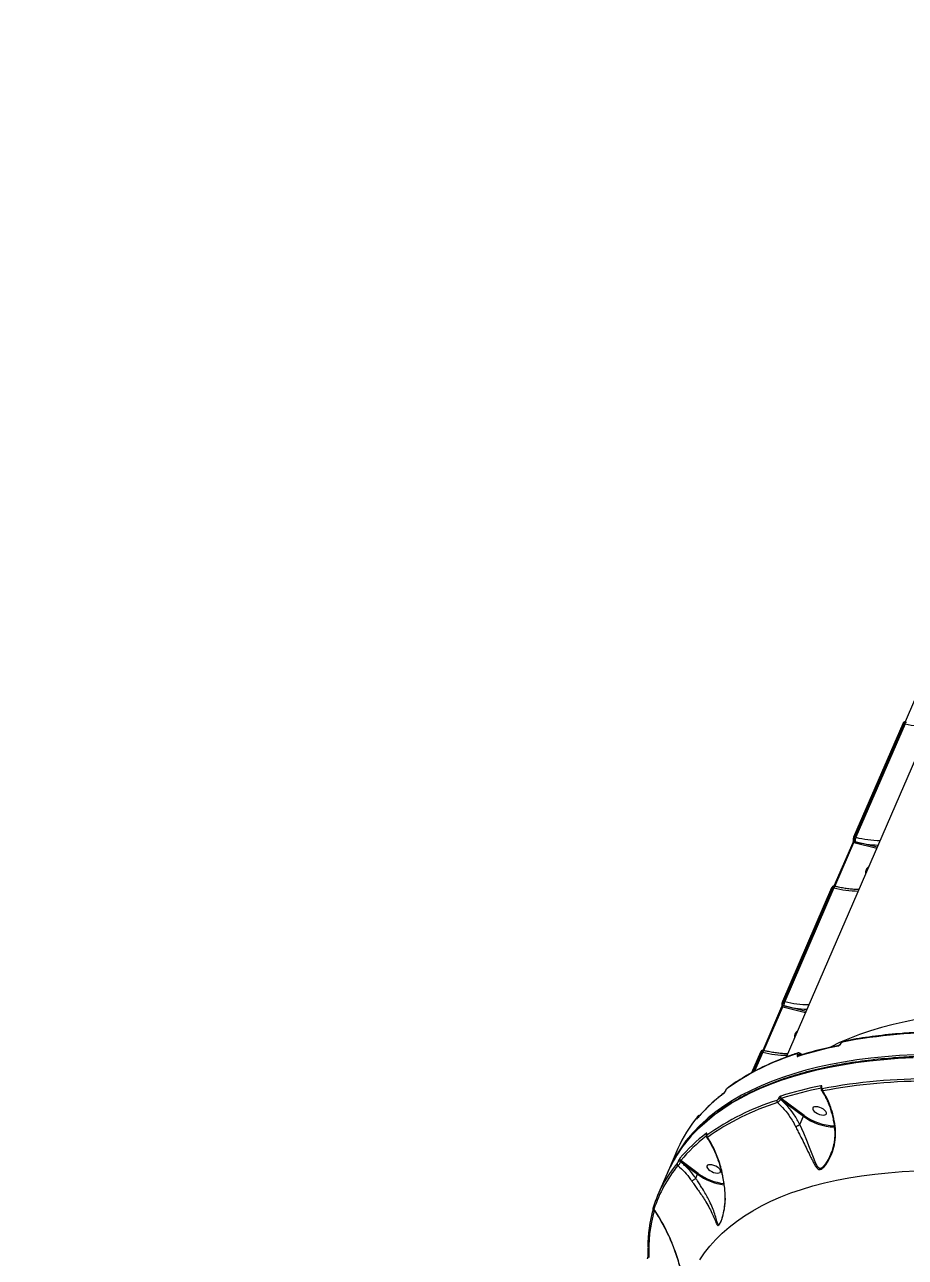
# Model space of a CAD drawing. Header units: millimetres. Extents: x -5238 to 5144, y -3542 to 5092.
# Drawn here: x 1961 to 2492, y 1512 to 2255 of the extents above; entities that cross this region are included whole.
import ezdxf

# ---------------------------------------------------------------- set-up
doc = ezdxf.new("R2010")
doc.units = ezdxf.units.MM
for name, color, linetype in [('DIKOM_ОБЪЕКТ', 7, 'Continuous'), ('DIKOM_РАЗМЕР_ЗОНА', 7, 'Continuous'), ('DIKOM_РАЗМЕР_ОБЪЕКТА', 7, 'Continuous')]:
    doc.layers.add(name, color=color, linetype=linetype)
doc.styles.add('style1', font='arial.ttf', dxfattribs={"width": 0.8})
doc.dimstyles.new('1-50', dxfattribs={"dimtxt": 300, "dimasz": 200, "dimexe": 100, "dimexo": 0, "dimgap": 100, "dimtad": 1, "dimtxsty": 'style1', "dimcen": 200, "dimclrd": 7, "dimclre": 7, "dimclrt": 7, "dimadec": 1, "dimazin": 2, "dimtfac": 1, "dimtmove": 0, "dimatfit": 2, "dimfxl": 0, "dimlwd": 25, "dimlwe": 18, "dimarcsym": 0})

# ---------------------------------------------------------------- blocks, each defined once
blk = doc.blocks.new('*D0')
at = {"layer": 'Defpoints', "color": 0, "transparency": 16777216}
for p in [(2469.51, 3229.24), (-4251.52, -643.28), (-419.57, -643.28)]:
    blk.add_point(p, dxfattribs=at)
at = {"layer": 'DIKOM_РАЗМЕР_ОБЪЕКТА', "color": 7, "lineweight": 18, "transparency": 16777216}
for p, q in [((2469.51, 3229.24), (-4351.52, 3229.24)), ((-419.57, -643.28), (-4351.52, -643.28))]:
    blk.add_line(p, q, dxfattribs=at)
at = {"layer": 'DIKOM_РАЗМЕР_ОБЪЕКТА', "color": 7, "lineweight": 25, "transparency": 16777216}
blk.add_line((-4251.52, 3029.24), (-4251.52, -443.28), dxfattribs=at)
at = {"layer": 'DIKOM_РАЗМЕР_ОБЪЕКТА', "color": 7, "transparency": 16777216}
for points in [[(-4284.86, 3029.24), (-4218.19, 3029.24), (-4251.52, 3229.24)], [(-4284.86, -443.28), (-4218.19, -443.28), (-4251.52, -643.28)]]:
    blk.add_solid(points, dxfattribs=at)
at = {"layer": 'DIKOM_РАЗМЕР_ОБЪЕКТА', "color": 7, "transparency": 16777216, "insert": (-4504.8, 1292.98), "char_height": 300, "attachment_point": 5, "rotation": 90, "style": 'style1'}
blk.add_mtext('3900', dxfattribs=at)
blk = doc.blocks.new('*D1')
at = {"layer": 'Defpoints', "color": 0, "transparency": 16777216}
for p in [(-4787.63, 5091.56), (3144.22, 5091.56), (-2554.16, -2403.28)]:
    blk.add_point(p, dxfattribs=at)
at = {"layer": 'DIKOM_РАЗМЕР_ЗОНА', "color": 7, "lineweight": 18, "transparency": 16777216}
for p, q in [((3144.22, 5091.56), (-4887.63, 5091.56)), ((-2554.16, -2403.28), (-4887.63, -2403.28))]:
    blk.add_line(p, q, dxfattribs=at)
at = {"layer": 'DIKOM_РАЗМЕР_ЗОНА', "color": 7, "lineweight": 25, "transparency": 16777216}
blk.add_line((-4787.63, -2203.28), (-4787.63, 4891.56), dxfattribs=at)
at = {"layer": 'DIKOM_РАЗМЕР_ЗОНА', "color": 7, "transparency": 16777216}
for points in [[(-4820.97, 4891.56), (-4754.3, 4891.56), (-4787.63, 5091.56)], [(-4820.97, -2203.28), (-4754.3, -2203.28), (-4787.63, -2403.28)]]:
    blk.add_solid(points, dxfattribs=at)
at = {"layer": 'DIKOM_РАЗМЕР_ЗОНА', "color": 7, "transparency": 16777216, "insert": (-5040.81, 1344.14), "char_height": 300, "attachment_point": 5, "rotation": 90, "style": 'style1'}
blk.add_mtext('7500', dxfattribs=at)
blk = doc.blocks.new('*D2')
at = {"layer": 'Defpoints', "color": 0, "transparency": 16777216}
for p in [(5144.22, 2720.02), (-4054.16, -903.28), (5144.22, -3441.88)]:
    blk.add_point(p, dxfattribs=at)
at = {"layer": 'DIKOM_РАЗМЕР_ЗОНА', "color": 7, "lineweight": 18, "transparency": 16777216}
for p, q in [((5144.22, 2720.02), (5144.22, -3541.88)), ((-4054.16, -903.28), (-4054.16, -3541.88))]:
    blk.add_line(p, q, dxfattribs=at)
at = {"layer": 'DIKOM_РАЗМЕР_ЗОНА', "color": 7, "lineweight": 25, "transparency": 16777216}
blk.add_line((-3854.16, -3441.88), (4944.22, -3441.88), dxfattribs=at)
at = {"layer": 'DIKOM_РАЗМЕР_ЗОНА', "color": 7, "transparency": 16777216}
for points in [[(-3854.16, -3408.54), (-3854.16, -3475.21), (-4054.16, -3441.88)], [(4944.22, -3408.54), (4944.22, -3475.21), (5144.22, -3441.88)]]:
    blk.add_solid(points, dxfattribs=at)
at = {"layer": 'DIKOM_РАЗМЕР_ЗОНА', "color": 7, "transparency": 16777216, "insert": (545.03, -3188.7), "char_height": 300, "attachment_point": 5, "style": 'style1'}
blk.add_mtext('9200', dxfattribs=at)
blk = doc.blocks.new('*D3')
at = {"layer": 'Defpoints', "color": 0, "transparency": 16777216}
for p in [(3889.93, 2956), (-2405.68, -161.05), (3889.93, -2949.28)]:
    blk.add_point(p, dxfattribs=at)
at = {"layer": 'DIKOM_РАЗМЕР_ОБЪЕКТА', "color": 7, "lineweight": 18, "transparency": 16777216}
for p, q in [((3889.93, 2956), (3889.93, -3049.28)), ((-2405.68, -161.05), (-2405.68, -3049.28))]:
    blk.add_line(p, q, dxfattribs=at)
at = {"layer": 'DIKOM_РАЗМЕР_ОБЪЕКТА', "color": 7, "lineweight": 25, "transparency": 16777216}
blk.add_line((-2205.68, -2949.28), (3689.93, -2949.28), dxfattribs=at)
at = {"layer": 'DIKOM_РАЗМЕР_ОБЪЕКТА', "color": 7, "transparency": 16777216}
for points in [[(-2205.68, -2915.95), (-2205.68, -2982.61), (-2405.68, -2949.28)], [(3689.93, -2915.95), (3689.93, -2982.61), (3889.93, -2949.28)]]:
    blk.add_solid(points, dxfattribs=at)
at = {"layer": 'DIKOM_РАЗМЕР_ОБЪЕКТА', "color": 7, "transparency": 16777216, "insert": (742.13, -2696.01), "char_height": 300, "attachment_point": 5, "style": 'style1'}
blk.add_mtext('6300', dxfattribs=at)

msp = doc.modelspace()

# ---------------------------------------------------------------- linework, layer by layer
at = {"layer": 'DIKOM_ОБЪЕКТ', "color": 7, "linetype": 'Continuous', "lineweight": 15}
for p, q in [((2536.179, 1901.288), (2419.728, 1632.396)), ((2502.713, 1860.724), (2491.39, 1834.577)), ((2490.043, 1833.524), (2460.377, 1765.024)), ((2461.124, 1765.144), (2490.79, 1833.645)), ((2491.396, 1833.496), (2461.73, 1764.995)), ((2490.79, 1833.645), (2491.396, 1833.496)), ((2461.356, 1762.309), (2460.714, 1762.467)), ((2461.73, 1764.995), (2461.124, 1765.144)), ((2474.585, 1759.065), (2461.356, 1762.309)), ((2459.823, 1761.687), (2448.499, 1735.54)), ((2449.138, 1735.411), (2460.57, 1761.807)), ((2460.57, 1761.807), (2474.313, 1758.437)), ((2447.152, 1734.487), (2417.486, 1665.987)), ((2418.234, 1666.107), (2447.9, 1734.608)), ((2448.506, 1734.459), (2418.839, 1665.959)), ((2447.9, 1734.608), (2448.506, 1734.459)), ((2449.323, 1735.366), (2448.697, 1735.52)), ((2418.839, 1665.959), (2418.234, 1666.107)), ((2416.932, 1662.65), (2405.608, 1636.503)), ((2406.248, 1636.374), (2417.679, 1662.771)), ((2417.679, 1662.771), (2431.423, 1659.4)), ((2418.465, 1663.273), (2417.823, 1663.43)), ((2431.695, 1660.028), (2418.465, 1663.273)), ((2406.432, 1636.329), (2405.806, 1636.483)), ((2452.418, 1640.434), (2452.39, 1640.368)), ((2452.624, 1640.521), (2452.653, 1640.587)), ((2404.262, 1635.451), (2398.85, 1622.956)), ((2399.771, 1623.476), (2405.009, 1635.571)), ((2405.615, 1635.423), (2400.632, 1623.917)), ((2405.009, 1635.571), (2405.615, 1635.423)), ((2426.478, 1633.809), (2426.459, 1633.763)), ((2427.789, 1633.396), (2427.809, 1633.442)), ((2429.389, 1633.876), (2427.794, 1634.826)), ((2440.952, 1613.958), (2440.924, 1613.892)), ((2441.159, 1614.045), (2441.187, 1614.111)), ((2383.171, 1612.178), (2383.134, 1612.093)), ((2383.203, 1612.178), (2383.24, 1612.264)), ((2415.021, 1607.354), (2415.001, 1607.308)), ((2416.332, 1606.941), (2416.351, 1606.986)), ((2416.351, 1606.986), (2430.142, 1596.765)), ((2430.612, 1597.263), (2416.792, 1607.505)), ((2366.122, 1596.021), (2366.11, 1595.994)), ((2427.957, 1591.719), (2430.142, 1596.765)), ((2371.697, 1585.683), (2371.66, 1585.598)), ((2371.729, 1585.683), (2371.766, 1585.769)), ((2354.412, 1577.198), (2348.672, 1563.943)), ((2354.673, 1569.584), (2354.661, 1569.557)), ((2356.138, 1569.277), (2356.15, 1569.304)), ((2356.15, 1569.304), (2366.266, 1561.768)), ((2366.737, 1562.264), (2356.204, 1570.111)), ((2347.957, 1562.293), (2342.217, 1549.039)), ((2365.21, 1559.329), (2366.266, 1561.768)), ((2365.206, 1559.323), (2365.21, 1559.329)), ((2380.327, 1533.42), (2380.254, 1533.27))]:
    msp.add_line(p, q, dxfattribs=at)
at = {"layer": 'DIKOM_ОБЪЕКТ', "color": 7, "linetype": 'Continuous', "lineweight": 15, "flags": 128}
for points in [[(2490.79, 1833.645), (2490.619, 1833.678), (2490.46, 1833.691), (2490.319, 1833.684), (2490.202, 1833.656), (2490.112, 1833.609), (2490.053, 1833.545), (2490.043, 1833.524)], [(2491.396, 1833.496), (2491.542, 1833.798), (2491.696, 1834.049), (2491.851, 1834.238), (2492.001, 1834.36), (2492.142, 1834.408), (2492.212, 1834.403)], [(2461.124, 1765.144), (2460.953, 1765.177), (2460.794, 1765.191), (2460.653, 1765.183), (2460.536, 1765.156), (2460.446, 1765.109), (2460.387, 1765.044), (2460.376, 1765.021)], [(2460.57, 1761.807), (2460.398, 1761.841), (2460.239, 1761.854), (2460.097, 1761.846), (2459.98, 1761.819), (2459.89, 1761.771), (2459.832, 1761.706), (2459.823, 1761.687)], [(2447.9, 1734.608), (2447.728, 1734.641), (2447.569, 1734.654), (2447.428, 1734.647), (2447.311, 1734.62), (2447.221, 1734.573), (2447.163, 1734.508), (2447.152, 1734.487)], [(2448.506, 1734.459), (2448.651, 1734.761), (2448.805, 1735.012), (2448.96, 1735.202), (2449.111, 1735.323), (2449.251, 1735.371), (2449.322, 1735.366)], [(2418.234, 1666.107), (2418.062, 1666.141), (2417.903, 1666.154), (2417.762, 1666.147), (2417.645, 1666.119), (2417.555, 1666.072), (2417.497, 1666.008), (2417.485, 1665.984)], [(2417.679, 1662.771), (2417.507, 1662.804), (2417.348, 1662.817), (2417.207, 1662.81), (2417.089, 1662.782), (2417, 1662.734), (2416.941, 1662.669), (2416.932, 1662.65)], [(2498.889, 1655.23), (2491.415, 1653.793), (2484.186, 1652.162), (2477.208, 1650.336), (2470.489, 1648.318), (2464.033, 1646.111), (2457.848, 1643.716), (2451.939, 1641.134), (2446.504, 1638.47)], [(2405.615, 1635.423), (2405.761, 1635.725), (2405.914, 1635.975), (2406.069, 1636.165), (2406.22, 1636.286), (2406.361, 1636.335), (2406.431, 1636.33)], [(2366.827, 1589.353), (2367.719, 1590.213), (2371.994, 1594.056), (2376.573, 1597.731), (2381.453, 1601.235), (2386.63, 1604.566), (2392.098, 1607.721), (2397.853, 1610.697), (2403.892, 1613.492), (2410.207, 1616.103), (2416.795, 1618.528), (2423.65, 1620.766), (2430.765, 1622.813), (2438.136, 1624.669), (2445.755, 1626.331), (2453.616, 1627.8), (2461.713, 1629.072), (2470.038, 1630.148), (2478.586, 1631.026), (2487.348, 1631.705), (2496.317, 1632.185)], [(2497.032, 1633.836), (2488.062, 1633.356), (2479.3, 1632.676), (2470.753, 1631.798), (2462.427, 1630.723), (2454.331, 1629.45), (2446.469, 1627.982), (2438.85, 1626.319), (2431.48, 1624.463), (2424.365, 1622.416), (2417.51, 1620.179), (2410.922, 1617.754), (2404.607, 1615.143), (2398.568, 1612.348), (2392.813, 1609.372), (2387.344, 1606.217), (2382.168, 1602.886), (2377.288, 1599.381), (2372.709, 1595.706), (2368.434, 1591.864), (2368.054, 1591.5)], [(2405.009, 1635.571), (2404.837, 1635.605), (2404.678, 1635.618), (2404.538, 1635.611), (2404.42, 1635.583), (2404.331, 1635.536), (2404.272, 1635.471), (2404.262, 1635.451)], [(2436.702, 1599.703), (2437.601, 1599.003), (2438.685, 1598.384), (2439.868, 1597.894), (2441.053, 1597.574), (2442.145, 1597.45), (2443.054, 1597.532), (2443.708, 1597.813), (2444.053, 1598.271), (2444.062, 1598.867), (2443.733, 1599.555), (2443.093, 1600.278), (2442.195, 1600.978), (2441.11, 1601.597), (2439.927, 1602.087), (2438.742, 1602.406), (2437.65, 1602.53), (2436.741, 1602.449), (2436.087, 1602.168), (2435.742, 1601.71), (2435.734, 1601.113), (2436.063, 1600.426), (2436.702, 1599.703)], [(2366.159, 1595.512), (2366.125, 1595.469), (2366.038, 1595.316)], [(2446.121, 1572.954), (2445.636, 1571.755), (2443.496, 1567.978), (2441.881, 1566.015), (2440.911, 1565.321), (2440.019, 1565.166), (2440.009, 1565.168), (2439.764, 1565.235), (2438.78, 1566.078), (2437.631, 1568.22), (2435.821, 1572.777), (2433.86, 1577.931), (2432.151, 1582.107), (2430.278, 1586.461), (2429.119, 1589.083), (2427.954, 1591.712), (2427.953, 1591.715), (2427.953, 1591.715)], [(2367.672, 1510.062), (2370.564, 1514.341), (2373.775, 1518.467), (2377.302, 1522.434), (2381.141, 1526.239), (2385.289, 1529.878), (2389.741, 1533.349), (2394.494, 1536.648), (2399.544, 1539.771), (2404.885, 1542.717), (2410.513, 1545.481), (2416.423, 1548.063), (2422.608, 1550.458), (2429.063, 1552.666), (2435.783, 1554.683), (2442.761, 1556.509), (2449.99, 1558.141), (2457.463, 1559.577), (2465.175, 1560.818), (2473.117, 1561.86), (2481.282, 1562.704), (2489.663, 1563.349), (2498.251, 1563.793)], [(2372.826, 1564.705), (2373.724, 1564.006), (2374.809, 1563.386), (2375.992, 1562.896), (2377.177, 1562.577), (2378.269, 1562.453), (2379.178, 1562.534), (2379.832, 1562.816), (2380.177, 1563.273), (2380.185, 1563.87), (2379.856, 1564.557), (2379.217, 1565.28), (2378.318, 1565.98), (2377.234, 1566.6), (2376.051, 1567.089), (2374.866, 1567.409), (2373.774, 1567.533), (2372.864, 1567.451), (2372.211, 1567.17), (2371.866, 1566.713), (2371.857, 1566.116), (2372.186, 1565.428), (2372.826, 1564.705)]]:
    msp.add_lwpolyline(points, dxfattribs=at)
at = {"layer": 'DIKOM_ОБЪЕКТ', "color": 7, "linetype": 'Continuous', "lineweight": 15}
for centre, radius, start, end in [((2506.137, 1890.635), 59.01, 255.534335, 269.87636), ((2460.894, 1763.27), 0.824, 196.768429, 257.359315), ((2465.853, 1763.052), 4.559, 154.760333, 189.374068), ((2477.125, 1823.871), 63.549, 255.632262, 268.212414), ((2476.471, 1822.135), 59.01, 255.534335, 269.87636), ((2471.035, 1743.994), 3.401, 155.685242, 193.135126), ((2472.077, 1743.527), 4.542, 125.09334, 155.735628), ((2463.243, 1791.575), 58.986, 255.531381, 269.879314), ((2422.963, 1664.015), 4.559, 154.763571, 189.375819), ((2433.58, 1723.098), 59.01, 255.534337, 269.876476), ((2418.002, 1664.233), 0.822, 196.728119, 257.423702), ((2434.238, 1724.86), 63.575, 255.634818, 268.209858), ((2428.075, 1644.964), 3.335, 155.306845, 193.51975), ((2429.099, 1644.562), 4.433, 124.704765, 156.119817), ((2517.583, 1300.111), 347.348, 89.677249, 100.604905), ((2496.244, 1414.096), 229.473, 101.349348, 107.622774), ((2451.735, 1638.837), 0.694, 103.075594, 159.3669), ((2452.65, 1640.226), 0.296, 94.854604, 151.281049), ((2452.679, 1640.29), 0.298, 94.97566, 150.296086), ((2454.308, 1641.282), 0.693, 103.396093, 159.417919), ((2470.572, 1492.738), 148.478, 107.359017, 125.644201), ((2420.356, 1692.562), 59.01, 255.534335, 269.87636), ((2426.948, 1634.183), 0.728, 109.11817, 158.182486), ((2426.699, 1632.039), 1.741, 51.216575, 97.925941), ((2426.718, 1632.084), 1.741, 51.216893, 97.906541), ((2427.445, 1632.531), 0.725, 108.922668, 158.284526), ((2384.763, 1613.094), 0.778, 126.657625, 156.956252), ((2485.879, 1390.162), 229.473, 101.349348, 107.622774), ((2486.081, 1389.388), 228.858, 101.348304, 107.623587), ((2441.87, 1614.69), 1.237, 158.292654, 220.119651), ((2441.183, 1613.75), 0.296, 94.745079, 150.725373), ((2441.211, 1613.817), 0.295, 94.715736, 151.639723), ((2505.386, 1271.961), 347.338, 89.676878, 100.604846), ((2505.52, 1271.385), 346.567, 89.676991, 100.605096), ((2441.153, 1532.006), 98.236, 127.065088, 139.873987), ((2458.378, 1464.578), 148.479, 107.359207, 125.644139), ((2382.664, 1610.086), 0.784, 126.885647, 156.868015), ((2383.332, 1612.003), 0.218, 126.180089, 155.69197), ((2383.365, 1612.092), 0.212, 125.829785, 155.740552), ((2415.167, 1605.87), 1.17, 158.742156, 229.822514), ((2415.241, 1605.584), 1.741, 51.215071, 97.927445), ((2415.261, 1605.629), 1.741, 51.215387, 97.908048), ((2417.494, 1608.44), 1.169, 158.621767, 233.046059), ((2442.607, 1612.907), 1.232, 158.114557, 225.192019), ((2458.619, 1463.564), 148.161, 107.359718, 125.643478), ((2426.114, 1530.078), 84.52, 133.388375, 156.990275), ((2430.123, 1544.252), 82.569, 140.7592, 156.483381), ((2366.493, 1595.485), 0.637, 75.392108, 126.986023), ((2366.507, 1595.507), 0.643, 74.825853, 126.867416), ((2449.619, 1622.667), 32.407, 233.059179, 268.674159), ((2449.606, 1622.676), 31.727, 233.225882, 268.382614), ((2426.069, 1527.931), 85.336, 133.965197, 156.255384), ((2430.807, 1508.052), 98.264, 127.066922, 139.872153), ((2430.962, 1507.117), 97.76, 127.500239, 139.881272), ((2372.503, 1586.089), 0.997, 158.15988, 211.291043), ((2371.848, 1585.516), 0.206, 125.373364, 156.414822), ((2371.893, 1585.594), 0.216, 126.067352, 155.563901), ((2372.849, 1584.868), 1.064, 159.566124, 237.693397), ((2355.185, 1568.284), 1.377, 46.169325, 112.375963), ((2355.197, 1568.311), 1.377, 46.167257, 112.37803), ((2356.626, 1571.034), 1.015, 159.920238, 245.379004), ((2417.234, 1516.543), 81.746, 140.696599, 162.003342), ((2417.564, 1515.423), 81.568, 140.69697, 162.003049), ((2354.921, 1567.975), 1.004, 159.699923, 241.838579), ((2386.723, 1589.81), 34.711, 233.88894, 262.558714), ((2386.58, 1589.474), 33.677, 233.897588, 262.466318), ((2424.895, 1517.288), 88.607, 164.690833, 179.694167), ((2426.389, 1515.913), 89.545, 164.500475, 182.731732), ((2340.352, 1541.474), 0.924, 159.313355, 246.781919), ((2337.188, 1512.498), 0.887, 184.439779, 254.142828)]:
    msp.add_arc(centre, radius, start, end, dxfattribs=at)
for points, knots in [([(2491.584, 1834.539), (2491.539, 1834.555), (2491.37, 1834.615), (2491.066, 1834.571), (2490.742, 1834.44), (2490.473, 1834.222), (2490.237, 1833.934), (2490.116, 1833.661), (2490.05, 1833.512)], [0, 0, 0, 0, 0.0669545, 0.2507204, 0.4117355, 0.5684696, 0.7642823, 1, 1, 1, 1]), ([(2490.79, 1833.645), (2490.844, 1833.761), (2490.981, 1834.056), (2491.216, 1834.389), (2491.439, 1834.578), (2491.543, 1834.542), (2491.581, 1834.529)], [0, 0, 0, 0, 0.2026988, 0.5120133, 0.821529, 1, 1, 1, 1]), ([(2460.103, 1763.044), (2460.103, 1763.039), (2460.105, 1763.029), (2460.11, 1762.938), (2460.104, 1762.772), (2460.071, 1762.517), (2460, 1762.195), (2459.91, 1761.895), (2459.846, 1761.747), (2459.822, 1761.693)], [0, 0, 0, 0, 0.0869663, 0.1928353, 0.320139, 0.4883516, 0.6759605, 0.8805068, 1, 1, 1, 1]), ([(2460.379, 1765.019), (2460.363, 1764.985), (2460.269, 1764.783), (2460.136, 1764.334), (2460.041, 1763.692), (2460.014, 1763.269), (2460.106, 1763.046), (2460.111, 1763.033)], [0, 0, 0, 0, 0.0568156, 0.333786, 0.6279712, 0.978817, 1, 1, 1, 1]), ([(2460.57, 1761.807), (2460.59, 1761.856), (2460.629, 1761.955), (2460.676, 1762.121), (2460.708, 1762.277), (2460.719, 1762.396), (2460.715, 1762.446), (2460.714, 1762.467)], [0, 0, 0, 0, 0.2139328, 0.4282475, 0.6429298, 0.8580012, 1, 1, 1, 1]), ([(2460.714, 1762.467), (2460.695, 1762.551), (2460.647, 1762.762), (2460.647, 1763.249), (2460.732, 1763.883), (2460.893, 1764.554), (2461.047, 1764.947), (2461.124, 1765.144)], [0, 0, 0, 0, 0.1417238, 0.3564487, 0.5709754, 0.785498, 1, 1, 1, 1]), ([(2448.694, 1735.502), (2448.648, 1735.518), (2448.479, 1735.578), (2448.176, 1735.535), (2447.851, 1735.403), (2447.582, 1735.186), (2447.347, 1734.898), (2447.226, 1734.624), (2447.16, 1734.475)], [0, 0, 0, 0, 0.0669506, 0.2507504, 0.4118041, 0.568479, 0.7642071, 1, 1, 1, 1]), ([(2447.9, 1734.608), (2447.954, 1734.724), (2448.09, 1735.019), (2448.325, 1735.352), (2448.548, 1735.541), (2448.652, 1735.505), (2448.69, 1735.492)], [0, 0, 0, 0, 0.2027206, 0.5120359, 0.8215539, 1, 1, 1, 1]), ([(2463.496, 1733.46), (2463.407, 1733.459), (2462.433, 1733.45), (2460.457, 1733.545), (2457.52, 1733.818), (2454.442, 1734.273), (2451.694, 1734.803), (2449.968, 1735.213), (2449.323, 1735.366)], [0, 0, 0, 0, 0.0214319, 0.2333864, 0.4458966, 0.6589843, 0.8725588, 1, 1, 1, 1]), ([(2417.489, 1665.982), (2417.473, 1665.948), (2417.378, 1665.746), (2417.245, 1665.298), (2417.15, 1664.655), (2417.124, 1664.233), (2417.215, 1664.009), (2417.22, 1663.996)], [0, 0, 0, 0, 0.0568282, 0.3338061, 0.6278876, 0.9787361, 1, 1, 1, 1]), ([(2417.823, 1663.43), (2417.804, 1663.514), (2417.756, 1663.725), (2417.756, 1664.212), (2417.841, 1664.846), (2418.003, 1665.517), (2418.157, 1665.911), (2418.234, 1666.107)], [0, 0, 0, 0, 0.1416892, 0.3564247, 0.5709574, 0.7854997, 1, 1, 1, 1]), ([(2417.212, 1664.007), (2417.213, 1664.003), (2417.215, 1663.993), (2417.22, 1663.901), (2417.213, 1663.736), (2417.18, 1663.481), (2417.109, 1663.158), (2417.019, 1662.859), (2416.955, 1662.711), (2416.932, 1662.656)], [0, 0, 0, 0, 0.0869989, 0.1928683, 0.3201488, 0.4883525, 0.6759601, 0.8805246, 1, 1, 1, 1]), ([(2417.679, 1662.771), (2417.699, 1662.82), (2417.738, 1662.918), (2417.785, 1663.084), (2417.817, 1663.24), (2417.829, 1663.359), (2417.825, 1663.41), (2417.823, 1663.43)], [0, 0, 0, 0, 0.2139088, 0.4282025, 0.6428607, 0.8579079, 1, 1, 1, 1]), ([(2520.062, 1647.888), (2518.504, 1647.88), (2513.983, 1647.856), (2506.628, 1647.681), (2498.061, 1647.303), (2489.676, 1646.744), (2481.479, 1646.007), (2473.475, 1645.093), (2465.674, 1643.999), (2459.252, 1642.934), (2455.464, 1642.208), (2454.147, 1641.956)], [0, 0, 0, 0, 0.0652739, 0.1893417, 0.3134163, 0.4374963, 0.5615843, 0.6856772, 0.8097759, 0.9338803, 1, 1, 1, 1]), ([(2405.803, 1636.465), (2405.758, 1636.482), (2405.589, 1636.542), (2405.285, 1636.498), (2404.96, 1636.366), (2404.691, 1636.149), (2404.456, 1635.861), (2404.335, 1635.588), (2404.269, 1635.439)], [0, 0, 0, 0, 0.0669497, 0.2506953, 0.411785, 0.5683982, 0.7642101, 1, 1, 1, 1]), ([(2405.009, 1635.571), (2405.063, 1635.688), (2405.2, 1635.982), (2405.435, 1636.316), (2405.657, 1636.505), (2405.761, 1636.469), (2405.8, 1636.456)], [0, 0, 0, 0, 0.202685, 0.512041, 0.8215358, 1, 1, 1, 1]), ([(2420.605, 1634.423), (2420.516, 1634.422), (2419.542, 1634.413), (2417.566, 1634.509), (2414.629, 1634.782), (2411.551, 1635.237), (2408.803, 1635.767), (2407.077, 1636.176), (2406.432, 1636.329)], [0, 0, 0, 0, 0.0214372, 0.233391, 0.4458985, 0.6589855, 0.8725593, 1, 1, 1, 1]), ([(2451.572, 1639.512), (2450.292, 1639.246), (2446.581, 1638.475), (2440.606, 1637.062), (2433.745, 1635.242), (2429.376, 1633.888), (2427.209, 1633.217)], [0, 0, 0, 0, 0.1498869, 0.4347982, 0.7197186, 1, 1, 1, 1]), ([(2451.086, 1639.081), (2451.178, 1639.108), (2451.385, 1639.168), (2451.742, 1639.392), (2452.102, 1639.719), (2452.419, 1640.111), (2452.556, 1640.384), (2452.624, 1640.521)], [0, 0, 0, 0, 0.1741693, 0.3895481, 0.5957824, 0.7978547, 1, 1, 1, 1]), ([(2452.389, 1640.367), (2452.389, 1640.366), (2452.373, 1640.322), (2452.305, 1640.198), (2452.18, 1640.011), (2452.01, 1639.815), (2451.82, 1639.648), (2451.665, 1639.547), (2451.577, 1639.513), (2451.58, 1639.514), (2451.581, 1639.514)], [0, 0, 0, 0, 0.0034571, 0.1362559, 0.2752373, 0.4355427, 0.6085296, 0.7819432, 0.9203579, 1, 1, 1, 1]), ([(2454.15, 1641.943), (2454.039, 1641.919), (2453.728, 1641.853), (2453.24, 1641.538), (2452.729, 1641.037), (2452.523, 1640.621), (2452.43, 1640.434)], [0, 0, 0, 0, 0.1511198, 0.4238356, 0.7410232, 1, 1, 1, 1]), ([(2452.653, 1640.587), (2452.698, 1640.677), (2452.789, 1640.857), (2452.996, 1641.114), (2453.232, 1641.327), (2453.463, 1641.471), (2453.598, 1641.508), (2453.659, 1641.525)], [0, 0, 0, 0, 0.2038932, 0.408006, 0.6134653, 0.8265207, 1, 1, 1, 1]), ([(2863.531, 1537.448), (2861.748, 1538.36), (2856.578, 1541.007), (2847.947, 1545.304), (2837.618, 1550.3), (2827.209, 1555.178), (2816.729, 1559.938), (2806.187, 1564.572), (2795.591, 1569.081), (2784.948, 1573.459), (2774.266, 1577.704), (2763.553, 1581.811), (2752.818, 1585.779), (2742.069, 1589.604), (2731.312, 1593.282), (2720.558, 1596.813), (2709.813, 1600.192), (2699.085, 1603.417), (2688.384, 1606.487), (2677.716, 1609.397), (2667.091, 1612.147), (2656.515, 1614.735), (2645.996, 1617.158), (2635.544, 1619.413), (2625.165, 1621.501), (2614.867, 1623.419), (2604.658, 1625.166), (2594.545, 1626.74), (2584.537, 1628.14), (2574.64, 1629.365), (2564.863, 1630.414), (2555.212, 1631.287), (2545.694, 1631.983), (2536.318, 1632.5), (2527.089, 1632.839), (2518.015, 1632.999), (2509.102, 1632.981), (2500.357, 1632.783), (2491.788, 1632.408), (2483.399, 1631.853), (2475.198, 1631.12), (2467.19, 1630.209), (2459.382, 1629.121), (2451.779, 1627.857), (2444.388, 1626.417), (2437.213, 1624.802), (2430.26, 1623.014), (2423.535, 1621.053), (2417.043, 1618.922), (2410.788, 1616.621), (2404.776, 1614.153), (2399.011, 1611.518), (2393.498, 1608.72), (2388.24, 1605.76), (2383.244, 1602.64), (2378.509, 1599.364), (2374.052, 1595.929), (2370.207, 1592.68), (2367.972, 1590.509), (2367.028, 1589.592)], [0, 0, 0, 0, 0.0093526, 0.0271223, 0.0448921, 0.0626617, 0.0804316, 0.0982015, 0.1159713, 0.1337409, 0.1515109, 0.1692807, 0.1870504, 0.2048205, 0.2225906, 0.2403612, 0.2581317, 0.2759022, 0.2936734, 0.3114444, 0.3292159, 0.346988, 0.3647601, 0.3825326, 0.4003056, 0.4180792, 0.4358531, 0.4536275, 0.4714028, 0.4891785, 0.5069546, 0.5247317, 0.5425095, 0.5602878, 0.5780671, 0.5958472, 0.6136282, 0.63141, 0.6491928, 0.6669765, 0.6847611, 0.7025464, 0.7203328, 0.7381197, 0.7559074, 0.7736955, 0.7914839, 0.8092721, 0.8270597, 0.8448465, 0.8626315, 0.8804141, 0.8981939, 0.9159693, 0.9337396, 0.9515036, 0.9692604, 0.9870088, 1, 1, 1, 1]), ([(2426.707, 1634.87), (2425.575, 1634.491), (2422.293, 1633.393), (2417.041, 1631.445), (2411.034, 1628.973), (2405.278, 1626.332), (2399.773, 1623.528), (2394.524, 1620.563), (2389.626, 1617.493), (2386.275, 1615.176), (2384.565, 1613.916), (2384.298, 1613.719)], [0, 0, 0, 0, 0.0688344, 0.1996423, 0.3304448, 0.4612282, 0.5919895, 0.7227204, 0.8534121, 0.9771216, 1, 1, 1, 1]), ([(2426.272, 1634.453), (2426.332, 1634.465), (2426.45, 1634.488), (2426.558, 1634.401), (2426.595, 1634.233), (2426.562, 1634.022), (2426.502, 1633.87), (2426.478, 1633.809)], [0, 0, 0, 0, 0.2142787, 0.4284398, 0.6429961, 0.8577566, 1, 1, 1, 1]), ([(2426.459, 1633.763), (2426.423, 1633.674), (2426.334, 1633.447), (2426.285, 1633.132), (2426.34, 1632.88), (2426.502, 1632.749), (2426.681, 1632.783), (2426.771, 1632.8)], [0, 0, 0, 0, 0.1408224, 0.3552909, 0.5700073, 0.7849571, 1, 1, 1, 1]), ([(2427.772, 1634.748), (2427.761, 1634.758), (2427.639, 1634.868), (2427.333, 1634.937), (2426.978, 1634.951), (2426.787, 1634.884), (2426.713, 1634.859)], [0, 0, 0, 0, 0.0397747, 0.4370192, 0.7821217, 1, 1, 1, 1]), ([(2427.809, 1633.442), (2427.852, 1633.566), (2427.962, 1633.878), (2428.006, 1634.305), (2427.938, 1634.636), (2427.798, 1634.714), (2427.743, 1634.745)], [0, 0, 0, 0, 0.2000072, 0.5017813, 0.8029198, 1, 1, 1, 1]), ([(2384.303, 1613.713), (2384.221, 1613.65), (2383.992, 1613.473), (2383.7, 1613.105), (2383.381, 1612.621), (2383.24, 1612.324), (2383.172, 1612.179)], [0, 0, 0, 0, 0.1880367, 0.5271236, 0.7689414, 1, 1, 1, 1]), ([(2441.187, 1614.111), (2441.215, 1614.182), (2441.298, 1614.393), (2441.343, 1614.716), (2441.262, 1615.007), (2441.052, 1615.174), (2440.831, 1615.156), (2440.72, 1615.148)], [0, 0, 0, 0, 0.108328, 0.320456, 0.543091, 0.7715778, 1, 1, 1, 1]), ([(2440.937, 1613.89), (2440.856, 1613.665), (2440.717, 1613.277), (2440.768, 1612.728), (2440.929, 1612.466), (2440.999, 1612.351)], [0, 0, 0, 0, 0.4363654, 0.7533126, 1, 1, 1, 1]), ([(2441.004, 1614.118), (2441.004, 1614.119), (2441.004, 1614.123), (2440.996, 1614.068), (2440.966, 1613.995), (2440.95, 1613.956)], [0, 0, 0, 0, 0.2212079, 0.5914236, 1, 1, 1, 1]), ([(2441.464, 1613.366), (2441.391, 1613.36), (2441.245, 1613.349), (2441.107, 1613.459), (2441.056, 1613.648), (2441.085, 1613.86), (2441.14, 1613.997), (2441.159, 1614.045)], [0, 0, 0, 0, 0.2288742, 0.4578351, 0.6785947, 0.888383, 1, 1, 1, 1]), ([(2382.187, 1610.707), (2381.406, 1610.102), (2379.145, 1608.35), (2375.609, 1605.334), (2371.676, 1601.611), (2368.554, 1598.321), (2366.789, 1596.25), (2366.159, 1595.512)], [0, 0, 0, 0, 0.129317, 0.3744317, 0.6194506, 0.8643339, 1, 1, 1, 1]), ([(2381.944, 1610.393), (2381.957, 1610.404), (2382.056, 1610.481), (2382.255, 1610.679), (2382.541, 1611.035), (2382.798, 1611.414), (2383.029, 1611.805), (2383.145, 1612.054), (2383.203, 1612.178)], [0, 0, 0, 0, 0.0392559, 0.2872752, 0.4952406, 0.6710225, 0.8353227, 1, 1, 1, 1]), ([(2383.133, 1612.092), (2383.103, 1612.026), (2383.037, 1611.88), (2382.891, 1611.615), (2382.706, 1611.32), (2382.488, 1611.022), (2382.307, 1610.812), (2382.197, 1610.715), (2382.195, 1610.713), (2382.195, 1610.713)], [0, 0, 0, 0, 0.1090777, 0.2384891, 0.3925524, 0.5781249, 0.7967029, 0.9630898, 1, 1, 1, 1]), ([(2383.24, 1612.264), (2383.278, 1612.344), (2383.353, 1612.506), (2383.502, 1612.758), (2383.666, 1612.998), (2383.846, 1613.22), (2383.973, 1613.343), (2384.037, 1613.392), (2384.046, 1613.399)], [0, 0, 0, 0, 0.1674018, 0.3344173, 0.5091498, 0.7131011, 0.9577916, 1, 1, 1, 1]), ([(2415.001, 1607.308), (2414.972, 1607.246), (2414.898, 1607.089), (2414.728, 1606.833), (2414.51, 1606.582), (2414.279, 1606.384), (2414.144, 1606.324), (2414.077, 1606.294)], [0, 0, 0, 0, 0.1422381, 0.3570368, 0.571489, 0.7856713, 1, 1, 1, 1]), ([(2414.413, 1604.977), (2414.55, 1605.034), (2414.825, 1605.148), (2415.301, 1605.529), (2415.756, 1606.017), (2416.112, 1606.514), (2416.269, 1606.819), (2416.332, 1606.941)], [0, 0, 0, 0, 0.2142719, 0.428309, 0.6427624, 0.8575927, 1, 1, 1, 1]), ([(2416.406, 1608.866), (2416.304, 1608.821), (2416.101, 1608.733), (2415.754, 1608.437), (2415.427, 1608.061), (2415.174, 1607.679), (2415.065, 1607.446), (2415.021, 1607.354)], [0, 0, 0, 0, 0.2150543, 0.4299831, 0.6446905, 0.8592806, 1, 1, 1, 1]), ([(2427.957, 1591.719), (2426.891, 1593.7), (2424.806, 1597.576), (2420.86, 1602.728), (2417.854, 1605.525), (2416.332, 1606.941)], [0, 0, 0, 0, 0.3403184, 0.6660458, 1, 1, 1, 1]), ([(2416.351, 1606.986), (2416.366, 1607.017), (2416.402, 1607.095), (2416.483, 1607.224), (2416.588, 1607.353), (2416.697, 1607.456), (2416.76, 1607.489), (2416.792, 1607.505)], [0, 0, 0, 0, 0.1406911, 0.3553557, 0.5699243, 0.7848746, 1, 1, 1, 1]), ([(2440.975, 1612.319), (2441.218, 1611.98), (2441.99, 1610.906), (2443.171, 1608.831), (2444.509, 1606.124), (2445.703, 1603.193), (2446.743, 1600.089), (2447.624, 1596.839), (2448.316, 1593.464), (2448.732, 1591.012), (2448.862, 1589.672), (2448.877, 1589.518)], [0, 0, 0, 0, 0.0609021, 0.1931478, 0.3255833, 0.4582622, 0.5909144, 0.7220761, 0.8528035, 0.9831296, 1, 1, 1, 1]), ([(2441.002, 1612.342), (2441.085, 1612.25), (2441.259, 1612.057), (2441.575, 1612.041), (2441.739, 1612.033)], [0, 0, 0, 0, 0.4791424, 1, 1, 1, 1]), ([(2449.411, 1589.276), (2449.129, 1591.316), (2448.558, 1595.444), (2447.177, 1600.566), (2445.583, 1604.953), (2443.871, 1608.674), (2442.453, 1610.908), (2441.739, 1612.033)], [0, 0, 0, 0, 0.2308686, 0.4671736, 0.6265687, 0.8119925, 1, 1, 1, 1]), ([(2414.413, 1604.977), (2415.815, 1603.671), (2418.655, 1601.028), (2421.866, 1596.758), (2424.06, 1593.179), (2425.029, 1591.261), (2425.4, 1590.527)], [0, 0, 0, 0, 0.3247069, 0.6574805, 0.8689965, 1, 1, 1, 1]), ([(2366.11, 1595.994), (2366.084, 1595.933), (2366, 1595.733), (2365.896, 1595.445), (2365.85, 1595.226), (2365.892, 1595.163), (2365.99, 1595.265), (2366.038, 1595.316)], [0, 0, 0, 0, 0.093159, 0.3038768, 0.5302188, 0.7651773, 1, 1, 1, 1]), ([(2366.174, 1596.483), (2366.206, 1596.518), (2366.271, 1596.588), (2366.299, 1596.545), (2366.268, 1596.396), (2366.197, 1596.198), (2366.139, 1596.062), (2366.122, 1596.021)], [0, 0, 0, 0, 0.2336663, 0.4673028, 0.6955641, 0.9087188, 1, 1, 1, 1]), ([(2366.16, 1595.513), (2366.159, 1595.512), (2366.154, 1595.506), (2366.157, 1595.509), (2366.16, 1595.513)], [0, 0, 0, 0, 0.0759258, 1, 1, 1, 1]), ([(2367.706, 1596.942), (2367.663, 1596.975), (2367.52, 1597.083), (2367.234, 1597.135), (2366.925, 1597.108), (2366.681, 1597.014), (2366.497, 1596.89), (2366.361, 1596.762), (2366.295, 1596.677), (2366.261, 1596.634)], [0, 0, 0, 0, 0.0910211, 0.3017353, 0.470818, 0.6166557, 0.7460802, 0.870846, 1, 1, 1, 1]), ([(2425.4, 1590.527), (2425.423, 1590.534), (2425.515, 1590.56), (2425.772, 1590.646), (2426.232, 1590.828), (2426.84, 1591.106), (2427.451, 1591.417), (2427.786, 1591.616), (2427.953, 1591.715)], [0, 0, 0, 0, 0.0380838, 0.14919, 0.3619141, 0.5745909, 0.7872654, 1, 1, 1, 1]), ([(2427.953, 1591.715), (2427.954, 1591.715), (2427.955, 1591.716), (2427.956, 1591.718), (2427.957, 1591.719)], [0, 0, 0, 0, 0.601434, 1, 1, 1, 1]), ([(2430.612, 1597.263), (2430.601, 1597.259), (2430.579, 1597.252), (2430.52, 1597.223), (2430.431, 1597.161), (2430.316, 1597.046), (2430.212, 1596.907), (2430.166, 1596.813), (2430.142, 1596.765)], [0, 0, 0, 0, 0.0702329, 0.1413933, 0.3560634, 0.5706648, 0.785321, 1, 1, 1, 1]), ([(2371.66, 1585.589), (2371.602, 1585.444), (2371.493, 1585.173), (2371.447, 1584.79), (2371.49, 1584.422), (2371.617, 1584.231), (2371.668, 1584.153)], [0, 0, 0, 0, 0.3072787, 0.5745169, 0.8284561, 1, 1, 1, 1]), ([(2371.766, 1585.769), (2371.789, 1585.825), (2371.871, 1586.021), (2371.947, 1586.299), (2371.944, 1586.524), (2371.834, 1586.617), (2371.669, 1586.515), (2371.578, 1586.46)], [0, 0, 0, 0, 0.079616, 0.2757205, 0.4707628, 0.7105445, 1, 1, 1, 1]), ([(2371.851, 1585.24), (2371.79, 1585.203), (2371.682, 1585.139), (2371.612, 1585.201), (2371.612, 1585.345), (2371.661, 1585.521), (2371.713, 1585.646), (2371.729, 1585.683)], [0, 0, 0, 0, 0.3025875, 0.5346949, 0.7254683, 0.9171019, 1, 1, 1, 1]), ([(2371.659, 1584.134), (2371.73, 1584.039), (2372.435, 1583.1), (2373.673, 1581.078), (2375.353, 1578.063), (2376.893, 1574.798), (2378.294, 1571.337), (2379.532, 1567.71), (2380.588, 1563.97), (2381.45, 1560.174), (2382.104, 1556.359), (2382.551, 1552.797), (2382.688, 1550.485), (2382.748, 1549.469)], [0, 0, 0, 0, 0.0116834, 0.115706, 0.2200418, 0.3245639, 0.4291325, 0.5335496, 0.635925, 0.7356407, 0.8324512, 0.9263579, 1, 1, 1, 1]), ([(2371.683, 1584.153), (2371.724, 1584.095), (2371.83, 1583.944), (2372.075, 1583.931), (2372.252, 1583.963), (2372.28, 1583.969)], [0, 0, 0, 0, 0.3459694, 0.8952229, 1, 1, 1, 1]), ([(2371.793, 1585.96), (2371.792, 1585.954), (2371.79, 1585.941), (2371.762, 1585.842), (2371.72, 1585.74), (2371.696, 1585.683)], [0, 0, 0, 0, 0.2959529, 0.6045384, 1, 1, 1, 1]), ([(2382.933, 1549.359), (2382.821, 1551.053), (2382.597, 1554.462), (2381.861, 1559.329), (2380.879, 1563.986), (2379.657, 1568.383), (2378.195, 1572.606), (2376.5, 1576.594), (2374.546, 1580.458), (2373.056, 1582.766), (2372.28, 1583.969)], [0, 0, 0, 0, 0.1236823, 0.248894, 0.3689542, 0.4907449, 0.6125476, 0.7380524, 0.8635689, 1, 1, 1, 1]), ([(2425.4, 1590.527), (2425.833, 1589.655), (2426.707, 1587.895), (2428.341, 1584.687), (2430.245, 1580.94), (2432.486, 1576.423), (2434.307, 1572.634), (2435.789, 1569.573), (2436.97, 1567.337), (2438.108, 1565.56), (2439.146, 1564.781), (2440.001, 1564.618), (2440.801, 1564.759), (2442.159, 1565.696), (2443.961, 1567.832), (2445.921, 1571.186), (2447.847, 1575.725), (2449.264, 1581.053), (2449.699, 1585.791), (2449.471, 1588.549), (2449.411, 1589.276)], [0, 0, 0, 0, 0.0440602, 0.0889574, 0.1624845, 0.238206, 0.3352448, 0.3852642, 0.435259, 0.4935523, 0.5321355, 0.540209, 0.5665605, 0.5927406, 0.638272, 0.7076023, 0.7787243, 0.8710048, 0.9660355, 1, 1, 1, 1]), ([(2448.84, 1589.506), (2448.914, 1588.855), (2449.095, 1587.252), (2449.048, 1584.644), (2448.751, 1581.671), (2448.126, 1578.609), (2447.284, 1575.654), (2446.508, 1573.802), (2446.147, 1572.943)], [0, 0, 0, 0, 0.1150035, 0.282904, 0.4593008, 0.6426348, 0.8342528, 1, 1, 1, 1]), ([(2449.411, 1589.276), (2449.36, 1589.284), (2449.212, 1589.308), (2449.003, 1589.379), (2448.866, 1589.456), (2448.894, 1589.515), (2448.896, 1589.52)], [0, 0, 0, 0, 0.167298, 0.4859186, 0.9626091, 1, 1, 1, 1]), ([(2354.661, 1569.557), (2354.619, 1569.463), (2354.534, 1569.276), (2354.381, 1568.975), (2354.225, 1568.694), (2354.082, 1568.461), (2354.011, 1568.367), (2353.979, 1568.324)], [0, 0, 0, 0, 0.1951209, 0.3901338, 0.5933061, 0.8111499, 1, 1, 1, 1]), ([(2354.447, 1567.09), (2354.54, 1567.153), (2354.741, 1567.291), (2355.116, 1567.683), (2355.505, 1568.183), (2355.866, 1568.738), (2356.047, 1569.096), (2356.138, 1569.277)], [0, 0, 0, 0, 0.1847885, 0.3988274, 0.6012684, 0.7990709, 1, 1, 1, 1]), ([(2355.673, 1571.382), (2355.624, 1571.319), (2355.52, 1571.184), (2355.312, 1570.849), (2355.084, 1570.439), (2354.858, 1569.998), (2354.734, 1569.722), (2354.673, 1569.584)], [0, 0, 0, 0, 0.1890743, 0.4045761, 0.6068541, 0.8033939, 1, 1, 1, 1]), ([(2365.21, 1559.329), (2364.992, 1559.635), (2363.615, 1561.573), (2360.73, 1565.128), (2357.724, 1567.845), (2356.138, 1569.277)], [0, 0, 0, 0, 0.0814766, 0.5156656, 1, 1, 1, 1]), ([(2356.15, 1569.304), (2356.164, 1569.342), (2356.183, 1569.39), (2356.212, 1569.5), (2356.236, 1569.638), (2356.246, 1569.82), (2356.236, 1569.986), (2356.214, 1570.071), (2356.204, 1570.111)], [0, 0, 0, 0, 0.1271447, 0.1624928, 0.3402983, 0.5454385, 0.7831479, 1, 1, 1, 1]), ([(2354.447, 1567.09), (2355.837, 1565.794), (2358.565, 1563.252), (2361.202, 1559.946), (2362.504, 1558.082), (2362.711, 1557.785)], [0, 0, 0, 0, 0.4665302, 0.9150055, 1, 1, 1, 1]), ([(2366.737, 1562.264), (2366.728, 1562.262), (2366.707, 1562.255), (2366.647, 1562.227), (2366.554, 1562.163), (2366.44, 1562.048), (2366.336, 1561.91), (2366.289, 1561.815), (2366.266, 1561.768)], [0, 0, 0, 0, 0.053725, 0.1414573, 0.3561445, 0.5706677, 0.7854388, 1, 1, 1, 1]), ([(2362.711, 1557.785), (2362.726, 1557.788), (2362.847, 1557.811), (2363.139, 1557.907), (2363.65, 1558.158), (2364.215, 1558.509), (2364.769, 1558.917), (2365.06, 1559.188), (2365.206, 1559.323)], [0, 0, 0, 0, 0.025968, 0.2095713, 0.4071993, 0.6048073, 0.8023866, 1, 1, 1, 1]), ([(2362.711, 1557.785), (2363.088, 1557.248), (2363.998, 1555.948), (2365.518, 1553.819), (2367.389, 1551.164), (2369.387, 1548.222), (2371.589, 1544.746), (2373.674, 1541.079), (2375.481, 1537.37), (2376.639, 1534.577), (2377.404, 1532.624), (2377.934, 1531.469), (2378.428, 1530.832), (2378.973, 1530.863), (2379.605, 1531.601), (2380.332, 1533.076), (2381.052, 1535.036), (2381.935, 1538.103), (2382.728, 1542.282), (2383.026, 1546.369), (2382.952, 1548.749), (2382.933, 1549.359)], [0, 0, 0, 0, 0.0311471, 0.0753845, 0.1207341, 0.1821147, 0.2453872, 0.3302584, 0.4176091, 0.5065782, 0.5523807, 0.5980991, 0.638398, 0.6670934, 0.6962035, 0.7286731, 0.766812, 0.805986, 0.8877655, 0.9712474, 1, 1, 1, 1]), ([(2380.254, 1533.27), (2380.061, 1532.843), (2379.708, 1532.063), (2379.333, 1531.604), (2379.012, 1531.378), (2378.664, 1531.435), (2378.295, 1532.201), (2377.911, 1533.463), (2377.345, 1535.588), (2376.452, 1538.551), (2374.96, 1542.469), (2373.199, 1546.227), (2371.255, 1549.805), (2369.494, 1552.744), (2367.78, 1555.414), (2366.42, 1557.522), (2365.528, 1558.787), (2365.206, 1559.323), (2365.206, 1559.323)], [0, 0, 0, 0, 0.0374311, 0.0683688, 0.0744778, 0.1115179, 0.165478, 0.2274099, 0.2894592, 0.4173615, 0.5375114, 0.6603492, 0.7465077, 0.8347497, 0.8957013, 0.957977, 0.9999688, 1, 1, 1, 1]), ([(2382.757, 1549.462), (2382.797, 1548.702), (2382.892, 1546.859), (2382.726, 1543.926), (2382.317, 1540.676), (2381.743, 1537.886), (2381.156, 1535.732), (2380.706, 1534.363), (2380.431, 1533.687), (2380.322, 1533.42)], [0, 0, 0, 0, 0.1341464, 0.3251325, 0.521608, 0.7227501, 0.842474, 0.9375359, 1, 1, 1, 1]), ([(2382.772, 1549.47), (2382.769, 1549.466), (2382.743, 1549.435), (2382.818, 1549.398), (2382.906, 1549.368), (2382.933, 1549.359)], [0, 0, 0, 0, 0.099498, 0.7231235, 1, 1, 1, 1]), ([(2339.463, 1541.733), (2339.449, 1541.689), (2339.411, 1541.575), (2339.38, 1541.464), (2339.35, 1541.28), (2339.348, 1541.084), (2339.393, 1540.842), (2339.489, 1540.685), (2339.539, 1540.602)], [0, 0, 0, 0, 0.1647824, 0.4319631, 0.5494507, 0.6636637, 0.821518, 1, 1, 1, 1]), ([(2339.545, 1540.618), (2339.553, 1540.598), (2339.592, 1540.491), (2339.758, 1540.509), (2339.934, 1540.598), (2339.987, 1540.625)], [0, 0, 0, 0, 0.1335257, 0.7354251, 1, 1, 1, 1]), ([(2339.564, 1540.63), (2339.937, 1540.121), (2341.147, 1538.467), (2343.095, 1535.384), (2345.423, 1531.376), (2347.669, 1527.048), (2349.743, 1522.62), (2351.658, 1518.045), (2353.363, 1513.434), (2354.887, 1508.685), (2356.173, 1503.967), (2357.191, 1499.511), (2357.94, 1495.417), (2358.367, 1492.689), (2358.5, 1491.258), (2358.518, 1491.061)], [0, 0, 0, 0, 0.0411082, 0.1334991, 0.2279612, 0.3244851, 0.4230748, 0.5113746, 0.6049945, 0.6944355, 0.7799372, 0.8622293, 0.9296929, 0.990317, 1, 1, 1, 1]), ([(2358.475, 1490.961), (2358.448, 1491.306), (2358.281, 1493.435), (2357.652, 1497.178), (2356.664, 1502.167), (2355.03, 1508.609), (2352.804, 1515.537), (2350.106, 1522.3), (2347.671, 1527.59), (2345.275, 1532.197), (2342.728, 1536.583), (2340.901, 1539.277), (2339.987, 1540.625)], [0, 0, 0, 0, 0.016802, 0.1036768, 0.189816, 0.275977, 0.4511567, 0.5834972, 0.6869937, 0.7904933, 0.8952466, 1, 1, 1, 1]), ([(2336.249, 1517.443), (2336.238, 1516.215), (2336.222, 1514.554), (2336.287, 1512.868), (2336.304, 1512.429)], [0, 0, 0, 0, 0.7399905, 1, 1, 1, 1]), ([(2336.304, 1512.424), (2336.304, 1512.406), (2336.306, 1512.357), (2336.289, 1512.131), (2336.229, 1511.774), (2336.126, 1511.354), (2336.018, 1511.012), (2335.937, 1510.79), (2335.9, 1510.709), (2335.893, 1510.694)], [0, 0, 0, 0, 0.1005669, 0.2831233, 0.5249114, 0.7134888, 0.8572892, 0.9731679, 1, 1, 1, 1])]:
    msp.add_open_spline(points, degree=3, knots=knots, dxfattribs=at)

# ---------------------------------------------------------------- dimensions: what is measured, and where the dimension line sits
at = {"layer": 'DIKOM_РАЗМЕР_ЗОНА'}
dim = msp.add_linear_dim(base=(-4787.635, 5091.556), p1=(-2554.164, -2403.276), p2=(3144.22, 5091.556), angle=90, text='7500', dimstyle='1-50', dxfattribs=at)
dim.commit()
dim.dimension.update_dxf_attribs({"geometry": '*D1', "text_midpoint": (-4787.635, 1344.14), "dimtype": 160})
dim = msp.add_linear_dim(base=(5144.22, -3441.876), p1=(-4054.164, -903.276), p2=(5144.22, 2720.022), text='9200', dimstyle='1-50', dxfattribs=at)
dim.commit()
dim.dimension.update_dxf_attribs({"geometry": '*D2', "text_midpoint": (545.028, -3441.876), "dimtype": 160})
at = {"layer": 'DIKOM_РАЗМЕР_ОБЪЕКТА'}
dim = msp.add_linear_dim(base=(-4251.523, -643.276), p1=(2469.506, 3229.243), p2=(-419.568, -643.276), angle=90, text='3900', dimstyle='1-50', dxfattribs=at)
dim.commit()
dim.dimension.update_dxf_attribs({"geometry": '*D0', "text_midpoint": (-4251.523, 1292.984), "dimtype": 160})
dim = msp.add_linear_dim(base=(3889.931, -2949.281), p1=(-2405.679, -161.052), p2=(3889.931, 2956.002), text='6300', dimstyle='1-50', dxfattribs=at)
dim.commit()
dim.dimension.update_dxf_attribs({"geometry": '*D3', "text_midpoint": (742.126, -2949.281), "dimtype": 160})

doc.saveas('drawing.dxf')
